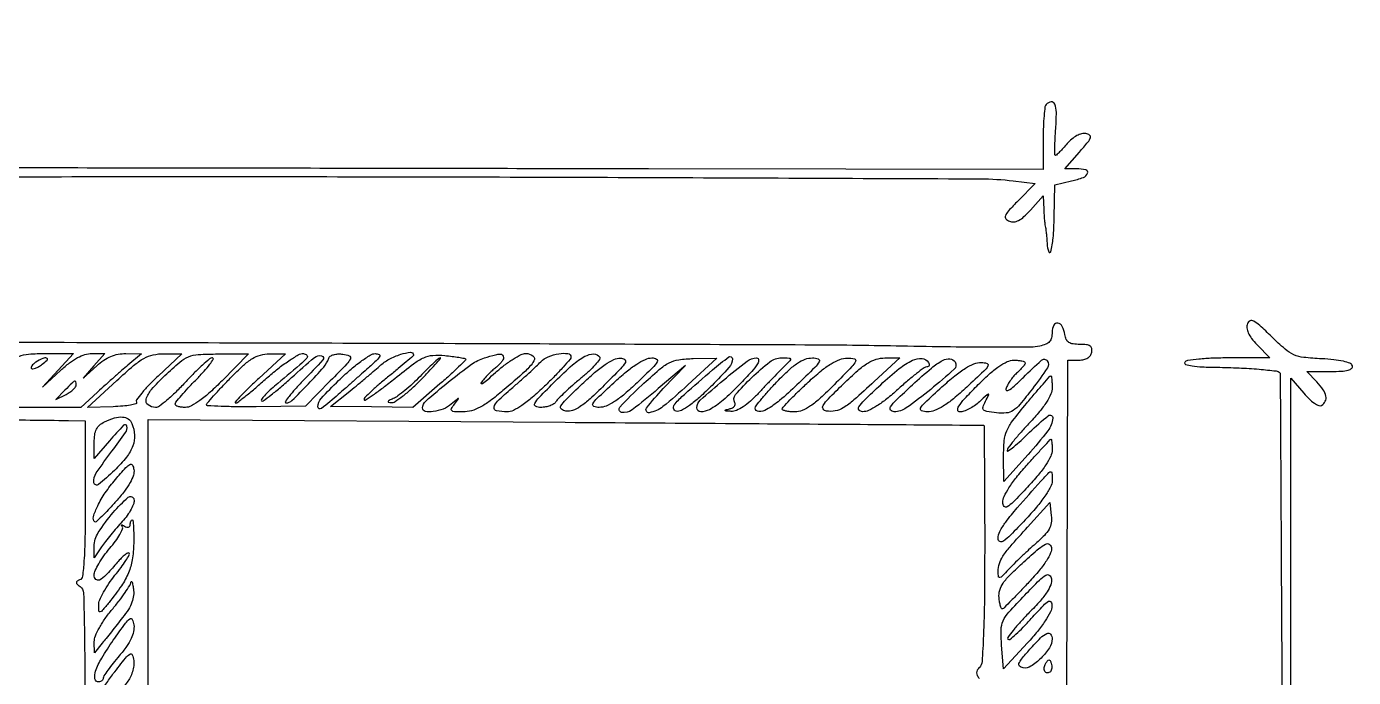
# Model space of a CAD drawing. Extents: x 48 to 647, y 19 to 617.
# Drawn here: x 352 to 647, y 472 to 616.6 of the extents above; entities that cross this region are included whole.
import ezdxf

# ---------------------------------------------------------------- set-up
doc = ezdxf.new("R2010")
doc.units = 0

msp = doc.modelspace()

# ---------------------------------------------------------------- linework, layer by layer
for points in [[(129.254687, 546.763278, -0.000001), (62.367793, 546.881024, -0.027436)], [(379, 455.214155), (379, 529.305765), (471.75, 528.691319, -0.000037), (507.332111, 528.452952, -0.000062), (537.328125, 528.246076, -0.000001), (564.543336, 528.054961, -0.036398), (564.75, 528.038436, -0.367409), (564.85273, 527.919891, -0.00009), (564.926563, 520.285666, -0.001482), (564.982032, 511.78737, -0.000891), (565, 501.7, -0.002473), (564.939323, 489.430044, -0.008061), (564.727992, 481.307757, -0.005692), (564.417557, 475.512746, -0.182098), (563.842382, 474.242382, 0.060971), (563.355237, 473.619356, 0.133051), (563.190565, 473.040749, 0.125628), (563.336818, 472.435841, 0.051433), (563.810397, 471.728457, -0.172077)], [(633.041887, 294.25), (633.090776, 538.5), (635.961016, 535.138838, 0.026849), (637.13946, 533.900111, 0.039809), (638.306657, 532.961883, 0.045971), (639.311552, 532.405552, 0.246656), (639.915628, 532.447855, 0.139807), (640.742699, 533.354725, 0.168252), (640.889463, 534.493126, 0.103019), (640.268972, 535.918876, 0.034612), (638.825686, 537.685549), (636.651372, 540), (641.909019, 540, 0.012701), (644.363656, 540.062364, 0.050466), (645.851992, 540.289813, 0.117567), (646.600438, 540.685719, 0.300885), (646.753964, 541.25, 0.225723), (646.227386, 541.800824, 0.035317), (644.748511, 542.247443, 0.02984), (642.648427, 542.592871, 0.014272), (639.920631, 542.797344, -0.016354), (635.950443, 543.111571, -0.07637), (633.74201, 543.708841, -0.074783), (631.7928, 544.946875, -0.015305), (628.786375, 547.723924, 0.00766), (626.157618, 550.227666, 0.063171), (624.8156, 551.184836, 0.22559), (623.998384, 551.225425, 0.205383), (623.406478, 550.616882, 0.124712), (623.29407, 549.670841, 0.075435), (623.60812, 548.580601, 0.055844), (624.355876, 547.340534, 0.027455), (625.557194, 545.940302), (628.374182, 543), (619.246108, 543, 0.01023), (615.703477, 542.927508, 0.015333), (612.617858, 542.70625, 0.010192), (610.105116, 542.396555, 0.222099), (609.5, 542, 0.492158), (609.664001, 541.565788, 0.03641), (611.09953, 541.24151, 0.025432), (613.407933, 541.013336, 0.009286), (616.690983, 540.917769, -0.008368), (621.572985, 540.784622, -0.011051), (626.013455, 540.490661, -0.006004), (629.794853, 540.110439, -0.180581), (630.633894, 539.684729, -0.186719), (630.704401, 539.505485, -0.000003), (630.905154, 503.491165, -0.000215), (631.109016, 463.820087, -0.000129), (631.318584, 416.732002)], [(583.031247, 392.39973, 0.000002), (583.104035, 414.370443, 0.000041), (583.182554, 438.703827, 0.000025), (583.271662, 467.5), (583.5, 542.5), (585.990016, 542.519267, 0.05402), (587.0523, 542.642695, 0.083008), (587.906999, 542.993267, 0.098159), (588.502286, 543.548466, 0.109), (588.81334, 544.269267, 0.0998), (588.806113, 545.101016, 0.199622), (588.440362, 545.633694, 0.117984), (587.626168, 545.92185, 0.026325), (586.142875, 546, -0.034941), (584.642662, 546.104966, -0.110218), (583.704383, 546.457341, -0.14043), (583.134447, 547.11647, -0.072081), (582.819551, 548.171672, 0.079487), (582.24986, 549.982885, 0.234728), (581.23738, 550.746697, 0.34497), (580.343242, 550.28214, 0.107221), (580, 548.69991, -0.059498), (579.853969, 547.47706, -0.123784), (579.410076, 546.632741, -0.11244), (578.586218, 546.048904, -0.044119), (577.25, 545.629119, -0.05231), (575.262978, 545.406258, -0.00164), (567.082812, 545.374454, -0.003181), (557.42781, 545.429993, -0.002197), (546.5, 545.610396, 0.004159), (527.07873, 545.854801, 0.000184), (459.75, 546.117241, 0.000311), (379.88161, 546.349421, 0.000222), (290.5, 546.513896, -0.000034), (203.022064, 546.641937, -0.000057)], [(284.146204, 583.107645, 0.000058), (339.5, 583.235762, -0.000855), (411.500758, 583.287569, -0.000705), (488.310564, 583.103192, -0.000132), (564.03518, 582.794668, -0.028035), (571.348138, 582.352465), (576.196275, 581.785329), (572.428215, 577.926485, 0.007904), (570.281429, 575.657297, 0.085017), (569.598768, 574.597512, 0.285945), (569.704762, 573.916488, 0.123868), (570.486317, 573.366877, 0.118627), (571.496748, 573.234512, 0.095947), (572.545592, 573.555745, 0.06451), (573.724843, 574.392919, 0.023852), (575.15624, 575.848833), (578, 579.031553), (578.125, 576.015777, 0.00622), (578.191207, 574.787857, 0.006701), (578.286719, 573.592134, 0.006369), (578.395442, 572.568828, 0.031608), (578.5, 572, -0.028987), (578.604609, 571.447189, -0.006786), (578.713281, 570.510417, -0.006972), (578.808787, 569.427603, -0.006797), (578.875, 568.333333, 0.076382), (579.2287, 566.582262, 0.731795), (579.704389, 566.603433, 0.046004), (580.224197, 569.615701, 0.014295), (580.455619, 574.208198), (580.613267, 581.451758), (584.306634, 582.325218, 0.030659), (586.937837, 583.120518, 0.21029), (587.886989, 584.039712, 0.46533), (587.501764, 584.772191, 0.053945), (585.396408, 585), (582.792816, 585), (586.083904, 588.748342, 0.007457), (587.972283, 590.964907, 0.090958), (588.513636, 591.934336, 0.330848), (588.332939, 592.496205, 0.108008), (587.482843, 592.861079, 0.113528), (586.56387, 592.828133, 0.058977), (585.492251, 592.400435, 0.050964), (584.381548, 591.64154, 0.039819), (583.343313, 590.612737, -0.007427), (582.455884, 589.611513, -0.01116), (581.649828, 588.767491, -0.006228), (580.954182, 588.088031, -0.192624), (580.734156, 588, -0.413598), (580.598058, 588.135813, -0.003534), (580.60614, 589.7625, -0.009419), (580.665955, 591.699275, -0.005624), (580.806381, 594, 0.01739), (580.939422, 597.552532, 0.096345), (580.581153, 599.42105, 0.34232), (579.787704, 599.885547, 0.16533), (578.666667, 599.333333, 0.16731), (578.402476, 598.791751, 0.008652), (578.195833, 596.830921, 0.012949), (578.048438, 594.448811, 0.008975), (578, 591.750654), (578, 584.834642), (490.25, 584.999677, 0.000074), (423.408848, 585.11546, 0.000076), (357.113593, 585.210356, 0.000069), (299.779277, 585.275802, 0.000399)], [(257.774939, 529.331723, -0.000093), (344.251935, 529.251893, -0.004671), (361.25, 529.074235), (365, 529), (365, 511.583333, -0.003454), (364.941229, 503.074887, -0.013954), (364.724777, 497.889765, -0.014669), (364.386759, 494.485333, -0.270586), (363.75, 493.659464, 0.05095), (363.188309, 493.361828, 0.268701), (363.04045, 493.060905, 0.196402), (363.213123, 492.708998, 0.02877), (363.849443, 492.205655, -0.236309), (364.623608, 490.771471, -0.004131), (364.829067, 481.685364, -0.005608), (364.873304, 467.556881, -0.000892)], [(350.233198, 543.313372, -0.084251), (352.418033, 543.855232, -0.018752), (356.276754, 544), (362.392334, 544), (358.947485, 540.25), (355.502637, 536.5), (359.543481, 540.25, -0.023056), (361.506755, 541.910299, -0.039883), (363.298272, 543.074216, -0.048702), (364.944911, 543.768658, -0.075587), (366.466477, 544), (369.348628, 544), (366.927948, 541.25), (364.507267, 538.5), (367.558353, 541.25, -0.034948), (369.136015, 542.483747, -0.049414), (370.704319, 543.330479, -0.052759), (372.324292, 543.815468, -0.048699), (374.054719, 543.968399), (377.5, 543.936798), (374.5, 541.390786, 0.003595), (373.0853, 540.172566, 0.001717), (371.28347, 538.587339, 0.001702), (369.412678, 536.918612, 0.002423), (367.762875, 535.422387), (364.02575, 532), (346.262875, 532.004345)], [(582.397611, 229.170452, -0.000076), (582.644863, 373.757051, -0.009422)], [(564.680744, 469.358178, -0.000419), (565.057909, 432.570092, -0.000495)]]:
    msp.add_lwpolyline(points, format="xyb")
for points in [[(354.02896, 542.03906, 0.03592), (353.499441, 541.648316, 0.061262), (353.128868, 541.243196, 0.090717), (352.962477, 540.887527, 0.266567), (353.030533, 540.636134, 0.250852), (353.336656, 540.543502, 0.044), (353.93406, 540.71896, 0.038583), (354.665301, 541.072856, 0.025882), (355.442702, 541.581761, 0.043075), (356.525533, 542.526636, 0.554506), (356.418602, 542.95367, 0.193244), (355.568857, 542.894999, 0.028307)], [(381.197102, 538.961268, 0.012183), (379.201133, 536.99273, 0.019309), (377.600948, 535.202272, 0.014051), (376.423102, 533.692837, 0.30608), (376.401498, 533.15938, -0.489067), (376.278805, 532.829573, -0.028886), (375.084107, 532.528122, -0.025868), (373.35718, 532.288834, -0.013802), (371.204395, 532.163054), (365.5, 531.987546), (372, 537.960521, -0.009516), (375.756252, 541.282619, -0.046931), (378.068441, 542.903182, -0.075821), (380.083959, 543.676059, -0.053479), (382.5, 543.937918), (386.5, 543.942339)], [(395.438152, 537.9375, -0.013929), (392.788128, 535.404687, -0.026435), (390.497594, 533.54455, -0.03152), (388.601439, 532.339321, -0.126462), (387.281303, 532, -0.029725), (386.407285, 532.052007, -0.046312), (385.670133, 532.210222, -0.058573), (385.156355, 532.440273, -0.264093), (385, 532.715651, -0.173001), (385.159589, 533.163085, -0.005802), (386.38427, 534.626482, -0.010375), (387.906658, 536.330447, -0.006974), (389.712408, 538.215651, 0.011099), (391.442982, 540.052462, 0.022082), (392.713877, 541.594597, 0.026779), (393.470917, 542.721426, 0.582169), (393.312751, 543, 0.173885), (392.658884, 542.765516, 0.01048), (391.050764, 541.384375, 0.014685), (389.180621, 539.607109, 0.010256), (387.173995, 537.5, -0.013924), (385.138233, 535.393452, -0.018879), (383.178971, 533.615625, -0.016059), (381.48123, 532.278805, -0.160072), (380.632669, 532, -0.163556), (378.98315, 532.554407, -0.311182), (378.563722, 533.824547, -0.108098), (379.746498, 535.990734, -0.023462), (382.705877, 539.091604, -0.01298), (386.010044, 542.083662, -0.081456), (387.947704, 543.264613, -0.082763), (390.148383, 543.755923, -0.013626), (394.516984, 543.875), (401.313697, 543.875)], [(403.58811, 538.454916, 0.005952), (401.37306, 536.361723, 0.01103), (399.63361, 534.602381, 0.007183), (398.340337, 533.195329, 0.647946), (398.427785, 533, 0.165221), (398.913734, 533.165084, 0.004192), (400.768173, 534.614305, 0.008518), (402.924489, 536.38953, 0.005655), (405.339675, 538.495505, -0.015118), (407.844942, 540.597917, -0.019394), (410.277904, 542.368743, -0.017561), (412.383142, 543.674794, -0.134224), (413.5, 543.963904, -0.20637), (414.277558, 543.616129, -0.384128), (414.283762, 542.976179, -0.036064), (412.743963, 541.468385, -0.001637), (407.08788, 536.708901, 0.013911), (405.840516, 535.605855, 0.023302), (404.863979, 534.603409, 0.019982), (404.184179, 533.772581, 0.373891), (404.205985, 533.460681, 0.371258), (404.562676, 533.434085, 0.005593), (406.353571, 534.789137, 0.011931), (408.460376, 536.502541, 0.007225), (410.875, 538.625, -0.007917), (415.967988, 543.089263, -0.241522), (417.567409, 543.463597, -0.568281), (417.8366, 542.571922, -0.009369), (413.477303, 537.976956, 0.010408), (411.672215, 536.06635, 0.020486), (410.333914, 534.461981, 0.02315), (409.508157, 533.275379, 0.590114), (409.660232, 533, 0.196336), (410.970061, 533.534953, 0.008079), (414.611094, 537.221701, 0.011578), (418.019371, 540.955535, 0.099058), (419.137035, 542.911106, -0.165994), (419.498514, 543.385878, -0.07622), (420.211353, 543.720531, -0.060674), (421.174358, 543.881455, -0.041994), (422.279122, 543.837725, -0.068239), (423.707055, 543.458216, -0.426283), (423.951355, 542.826193, -0.081502), (423.156437, 541.663543, -0.003094), (419.493163, 537.87465), (413.986566, 532.249301), (402.993283, 532.143819, -0.004605), (398.777975, 532.142194, -0.007673), (395.229277, 532.227981, -0.002351), (392.206368, 532.361733, -0.399957), (392, 532.578451, -0.180284), (392.131098, 532.930223, -0.002933), (393.542188, 534.541247, -0.00723), (395.237837, 536.39955, -0.004685), (397.25, 538.501853, -0.01241), (400.172431, 541.353349, -0.048971), (402.170404, 542.873575, -0.075021), (403.953963, 543.633558, -0.06246), (406, 543.897486), (409.5, 543.909831)], [(428, 540.832055, -0.000028), (426.425873, 539.433795, -0.000017), (424.581266, 537.795572, -0.000017), (422.762913, 536.180893, -0.000032), (421.27665, 534.861368, -0.018025), (417.50396, 531.748066, -0.629755), (416.718164, 532.147361, -0.18255), (417.466243, 533.99617, -0.013437), (421.349557, 537.981102, -0.01509), (423.852526, 540.272336, -0.019712), (426.281647, 542.203408, -0.017704), (428.386983, 543.634006, -0.142617), (429.5, 543.951789, -0.097739), (430.326451, 543.784202, -0.429899), (430.484486, 543.369195, -0.091818), (429.90429, 542.575612, -0.007504)], [(438, 543.649432, -0.216466), (437.898833, 543.426702, -0.001711), (436.384375, 542.112644, -0.005795), (434.608351, 540.617765, -0.003643), (432.5, 538.910102, 0.008332), (430.39242, 537.170081, 0.012458), (428.615625, 535.574432, 0.007448), (427.197483, 534.195041, 0.198641), (427, 533.717569, 0.594297), (427.236883, 533.588662, 0.00755), (429.008635, 534.772808, 0.012148), (431.214414, 536.376211, 0.006681), (433.837908, 538.438573, -0.008285), (438.005685, 541.693344, -0.054079), (440.28357, 543.053785, -0.089241), (442.291061, 543.571352, -0.043395), (444.947905, 543.538344, -0.006711), (446.60985, 543.350448, -0.00982), (448.066459, 543.136793, -0.005709), (449.277111, 542.920619, -0.15044), (449.565156, 542.768177, -0.41355), (449.56545, 542.509189, -0.003655), (448.033986, 540.993097, -0.009581), (446.160133, 539.233781, -0.00572), (443.867968, 537.210045), (437.825617, 531.997076), (428.672775, 532.095173), (419.519932, 532.19327), (423.489636, 535.346635, 0.004084), (425.229896, 536.752358, 0.002809), (427.180462, 538.372901, 0.002832), (429.040179, 539.953765, 0.005766), (430.479671, 541.220687, -0.06002), (432.572366, 542.693788, -0.0453), (435.16105, 543.79719, -0.053459), (437.336184, 544.250732, -0.443442)], [(439.452948, 538.902602, -0.01353), (437.792818, 537.272471, -0.014222), (436.073678, 535.762295, -0.013985), (434.520825, 534.546209, -0.059848), (433.5, 533.965988, 0.012801), (432.610138, 533.565506, 0.163652), (432.351863, 533.313595, 0.496711), (432.437245, 533.136199, 0.039768), (433.037592, 533.063386, 0.156918), (433.898275, 533.301677, 0.017737), (435.570181, 534.48737, 0.020106), (437.501612, 536.08972, 0.015058), (439.5, 538, 0.004856), (441.353046, 539.918249, 0.008754), (442.828498, 541.53125, 0.00431), (443.980544, 542.85873, 0.639889), (443.915356, 543, 0.183245), (443.593631, 542.877994, 0.004461), (442.394371, 541.796389, 0.009128), (441.004731, 540.47286, 0.006012)], [(458, 543.056704, -0.127949), (457.882624, 542.605528, -0.038022), (457.485937, 542.006657, -0.03541), (456.91974, 541.376307, -0.031709), (456.25, 540.806704, 0.025007), (455.472118, 540.16288, 0.0134), (454.575224, 539.296344, 0.013311), (453.705357, 538.361095, 0.020258), (453.006082, 537.5, 0.482734), (453.056635, 537.308366, 0.261254), (453.337964, 537.335938, 0.024185), (454.5058, 538.236955, 0.006847), (456.233738, 539.75, -0.019523), (458.189728, 541.377024, -0.023123), (460.162414, 542.751562, -0.022807), (461.907497, 543.743147, -0.118326), (462.977657, 544, -0.167542), (464.547578, 543.458753, -0.381548), (464.752166, 542.320224, -0.071764), (462.883651, 540.076841, -0.008146), (457.892187, 535.727695, -0.01479), (455.030705, 533.456616, -0.037946), (452.800559, 532.041476, -0.05231), (450.878341, 531.262422, -0.070248), (449.019742, 531, -0.010366), (447.075841, 531.040304, -0.176912), (446.494899, 531.280232, -0.353002), (446.425912, 531.735941, -0.032634), (447.110322, 532.75, 0.001609), (448.014395, 533.925233, 0.621148), (447.977431, 534, 0.176901), (447.809051, 533.938502, 0.000873), (446.404026, 532.75, -0.078654), (444.594634, 531.648441, -0.063743), (442.39755, 531.057929, -0.083966), (440.624223, 531.115206, -0.356825), (440, 531.878526, -0.218185), (440.707322, 533.422287, -0.007942), (445.791077, 537.666525, -0.012771), (450.894162, 541.579971, -0.084246), (453.765608, 543.004705, -0.006397), (456.22963, 543.712425, -0.063741), (457.291127, 543.861568, -0.22612), (457.792834, 543.629966, -0.175147)], [(473, 543.192835, -0.180632), (472.811453, 542.687954, -0.005249), (471.271168, 540.950504, -0.009942), (469.369966, 538.932877, -0.006612), (467.114614, 536.692835, -0.013923), (464.389516, 534.199947, -0.028448), (462.094163, 532.432442, -0.035946), (460.199477, 531.32877, -0.114394), (458.781281, 531, -0.050702), (456.464042, 531.235584, -0.411793), (455.929482, 532.039346, -0.155727), (456.687163, 533.415342, -0.01242), (459.811125, 536.231637, 0.00371), (461.737461, 537.908371, 0.003657), (463.648148, 539.621612, 0.003594), (465.300198, 541.146737, 0.013983), (466.288955, 542.126095, -0.103425), (467.955816, 543.27251, -0.059751), (470.306296, 543.940757, -0.072713), (472.323276, 543.965898, -0.375858)], [(479.393602, 543.172156, -0.309696), (479.369518, 542.661025, -0.019998), (478.37355, 541.448688, -0.023567), (476.96812, 540.013282, -0.014848), (475.202619, 538.467533, 0.007369), (473.343454, 536.88827, 0.008892), (471.646485, 535.34904, 0.007763), (470.265312, 534.00975, 0.058114), (469.70031, 533.295376, -0.114447), (469.207678, 532.798367, -0.049662), (468.369944, 532.380517, -0.04561), (467.35065, 532.095919, -0.045311), (466.294374, 532, -0.113703), (465.155386, 532.262406, -0.43061), (464.95979, 532.88434, -0.065455), (465.944464, 534.208938, -0.003569), (469.594064, 537.919544, -0.016975), (473.349205, 541.436118, -0.056716), (476.120482, 543.353878, -0.116777), (478.089007, 543.87657, -0.267162)], [(480.390701, 536.910701, -0.010538), (477.270028, 533.918874, -0.037002), (475.088435, 532.193068, -0.060682), (473.384965, 531.318978, -0.123949), (471.900701, 531.160701, -0.141433), (470.906704, 531.60627, -0.366089), (470.785904, 532.325004, -0.064283), (471.852533, 533.688761, -0.004091), (475.5, 537.228977, -0.01378), (478.276528, 539.737528, -0.027976), (480.616233, 541.520773, -0.035221), (482.547138, 542.638916, -0.111974), (483.99, 542.978977, -0.155933), (484.958193, 542.678491, -0.392427), (485.100807, 542.017715, -0.058599), (484.003363, 540.581324, -0.003979)], [(487.722722, 537.5, -0.013693), (484.927018, 534.977445, -0.032465), (482.682907, 533.300351, -0.044463), (480.825956, 532.314601, -0.10012), (479.270587, 532, -0.096875), (478.067995, 532.235209, -0.459046), (477.872516, 532.817664, -0.068669), (478.8461, 534.036433, -0.003515), (482.544104, 537.499618, -0.014283), (485.284515, 539.888756, -0.027901), (487.620842, 541.601786, -0.034657), (489.557726, 542.679097, -0.10998), (490.996239, 542.999618, -0.130723), (492.011806, 542.729653, -0.419235), (492.171758, 542.121163, -0.064079), (491.161321, 540.832278, -0.004115)], [(498.985896, 536.986908, -0.016456), (493.446312, 532.174279, -0.134236), (490.405967, 530.832902, -0.67393), (489.81668, 531.830867, -0.028051), (493.537592, 536.171119), (498.5, 541.342238), (492.422421, 536.171119, -0.012488), (486.582103, 531.448151, -0.216858), (484.255352, 530.90842, -0.589211), (483.881928, 532.08742, -0.015494), (488.744355, 536.913505, -0.009381), (492.632303, 540.406226, -0.058827), (494.839053, 541.901799, -0.084199), (496.986921, 542.590056, -0.029902), (500.212175, 542.856133), (505.435639, 542.973815)], [(504.37976, 536.89976, -0.01218), (501.588488, 534.241259, -0.028249), (499.340966, 532.423034, -0.03583), (497.567926, 531.330876, -0.169267), (496.403765, 531.160758, -0.333287), (495.819999, 531.803791, -0.206864), (496.150371, 532.820209, -0.032063), (498.229575, 534.895494, -0.002205), (504.5, 540.350214, -0.021072), (508.109003, 543.205898, -0.624474), (508.904277, 542.782538, -0.175236), (508.140322, 540.879695, -0.014168)], [(510.418311, 537, -0.023077), (506.819718, 533.583967, -0.054701), (503.783566, 531.489214, -0.133368), (501.851233, 531.037839, -0.403797), (501, 531.920013, -0.213258), (501.758944, 533.618491, -0.008852), (506.911864, 538.07137, -0.010139), (512.176725, 542.282636, -0.165073), (514.290382, 543, -0.393173), (514.742784, 542.579208, -0.162782), (514.516657, 541.694963, -0.040907), (513.199509, 539.97972, -0.00716)], [(520.438561, 541.124718, 0.006911), (519.44012, 540.13179, 0.002059), (517.943117, 538.588664, 0.002065), (516.275848, 536.84142, 0.002231), (514.665668, 535.124718, -0.022406), (512.92364, 533.411496, -0.035827), (511.27658, 532.131535, -0.042992), (509.815226, 531.327345, -0.118211), (508.665668, 531.116001, -0.004688), (507.49998, 531.189408, -0.225532), (507.301259, 531.30211, -0.512462), (507.348472, 531.437345, -0.008152), (508.262243, 531.691683, 0.054796), (508.896127, 531.933648, 0.09294), (509.34355, 532.280521, 0.133785), (509.537487, 532.671981, 0.189097), (509.468647, 533.050729, -0.326997), (509.609067, 534.835842, -0.023612), (513.218914, 538.650727, -0.027187), (517.249437, 542.125115, -0.165761), (519.815921, 543, -0.008282), (521.503138, 542.97205, -0.314025), (521.792066, 542.756177, -0.280586), (521.706982, 542.38703, -0.007088)], [(523.244937, 537, -0.016013), (519.404372, 533.540662, -0.048149), (516.505791, 531.536393, -0.127709), (514.762032, 531.082382, -0.414409), (514, 531.843907, -0.16708), (514.179897, 532.367233, -0.00674), (515.452187, 533.954518, -0.01118), (517.049405, 535.80704, -0.007619), (518.943615, 537.843907, -0.014901), (521.446794, 540.303588, -0.039904), (523.409205, 541.848972, -0.057253), (525.09364, 542.710806, -0.089876), (526.689505, 543, -0.089467), (528.002383, 542.763186, -0.463177), (528.221011, 542.157419, -0.068138), (527.235281, 540.880001, -0.003067)], [(531.5, 537, -0.011914), (528.499056, 534.108558, -0.035075), (526.258527, 532.323003, -0.052495), (524.427104, 531.327593, -0.098557), (522.781303, 531, -0.021942), (521.715331, 531.046801, -0.035227), (520.817008, 531.190092, -0.03956), (520.168832, 531.396064, -0.304969), (520, 531.647122, -0.190229), (520.161224, 532.05555, -0.00399), (521.689062, 533.663316, -0.008693), (523.546302, 535.520996, -0.005675), (525.75, 537.602037, -0.013775), (528.618777, 540.107415, -0.034943), (530.868671, 541.715247, -0.048954), (532.758845, 542.634809, -0.085147), (534.468697, 542.954916, -0.059335), (536.038718, 542.792081, -0.486572), (536.304923, 542.231326, -0.07697), (535.474376, 541.058316, -0.002602)], [(540.448717, 537.75, -0.00565), (535.898498, 533.662029, -0.041915), (533.559263, 531.931772, -0.089989), (531.769102, 531.230049, -0.085537), (529.813192, 531.184217, -0.220941), (529.085084, 531.663466, -0.285345), (529.08676, 532.44633, -0.055336), (530.267621, 533.941081, -0.005216), (533.591947, 537.237533, -0.011379), (536.789338, 540.204287, -0.042156), (538.992628, 541.848092, -0.066101), (540.862364, 542.693646, -0.072365), (542.830587, 542.987533), (546.161175, 543)], [(552.5, 542, -0.074684), (552.663736, 541.617517, -0.151467), (552.649073, 541.29375, -0.187524), (552.46252, 541.079606, -0.121443), (552.139604, 541, 0.158407), (551.537339, 540.804283, 0.007771), (549.841542, 539.53125, 0.011954), (547.857487, 537.915646, 0.008291), (545.690378, 536, -0.016405), (543.243588, 533.906856, -0.027661), (541.04546, 532.339105, -0.032373), (539.18524, 531.324038, -0.113876), (537.859791, 531.044279, -0.213004), (537.072298, 531.41357, -0.337963), (537.029208, 532.122114, -0.05275), (538.282822, 533.621122, -0.004601), (541.886541, 537.044279, -0.017397), (545.997651, 540.61895, -0.061096), (548.965982, 542.475326, -0.127145), (551.065654, 542.865889, -0.241592)], [(558.439593, 542.09774, -0.362419), (558.207272, 540.47055, -0.012591), (552.989343, 536.000007, -0.016467), (547.575956, 531.88218, -0.160692), (544.864213, 531.04718, -0.217799), (544.087737, 531.421163, -0.335313), (544.054991, 532.132856, -0.052082), (545.335191, 533.636966, -0.004611), (548.978582, 537.04718, -0.009791), (553.163213, 540.74374, -0.053457), (555.657384, 542.439697, -0.13955), (557.284067, 542.791574, -0.242848)], [(561, 536.5, -0.013053), (558.057876, 533.933645, -0.033189), (555.760656, 532.276835, -0.046735), (553.874556, 531.330422, -0.096679), (552.258688, 531.038197, -0.082637), (550.955404, 531.273664, -0.469927), (550.746103, 531.849636, -0.072033), (551.68584, 533.026405, -0.003276), (555.481614, 536.538197, -0.013452), (558.384919, 539.049371, -0.031942), (560.704231, 540.713345, -0.043706), (562.618128, 541.688234, -0.096236), (564.222927, 542, -0.08405), (565.516336, 541.78103, -0.472442), (565.726581, 541.209793, -0.071174), (564.782661, 540.023631, -0.003284)], [(574, 541.904988, -0.154033), (573.897332, 541.579627, -0.019017), (573.441785, 540.979583, -0.021022), (572.827436, 540.292298, -0.015944), (572.099695, 539.590223, 0.03429), (571.337365, 538.798806, 0.026615), (570.618266, 537.842818, 0.027264), (570.041597, 536.874606, 0.056783), (569.725047, 536.056581, 0.506896), (569.954416, 535.774399, 0.136367), (570.607225, 535.991519, 0.037888), (571.887084, 537.001099, 0.012226), (573.625475, 538.680287, -0.016163), (577.612592, 542.471395, -0.435029), (578.917739, 542.349945, -0.324454), (578.964733, 540.776836, -0.014561), (575.596981, 536.126034, -0.009505), (572.843232, 532.684712, -0.072266), (571.303696, 531.299612, -0.125394), (569.795543, 530.768031, -0.051447), (567.610141, 530.797348, -0.013015), (565.480807, 531.102299, -0.16099), (564.767332, 531.480584, -0.278012), (564.627259, 532.101972, -0.039681), (565.157712, 533.356838, 0.004136), (565.889656, 534.794271, 0.583662), (565.803013, 534.922582, 0.165703), (565.51987, 534.800127, 0.001555), (563.821266, 533.25, -0.034455), (562.7432, 532.388939, -0.032046), (561.531463, 531.660938, -0.033614), (560.368867, 531.156011, -0.085842), (559.466852, 531, -0.383187), (559.01186, 531.408706, -0.174059), (559.21605, 532.251908, -0.0422), (560.508758, 533.895028, -0.0073), (563.252609, 536.75, -0.013513), (565.977333, 539.358544, -0.03154), (568.183337, 541.118982, -0.042759), (570.000258, 542.171399, -0.11033), (571.471305, 542.5, -0.022193), (572.440451, 542.456962, -0.0356), (573.257196, 542.325215, -0.040212), (573.84567, 542.13575, -0.303576)], [(360.5, 535.811031), (358.5, 533.740928), (360.75, 534.905648, 0.031395), (361.611242, 535.422417, 0.038691), (362.339063, 536.011646, 0.042623), (362.850419, 536.585695, 0.162023), (363, 537.035184, 0.074386), (362.901761, 537.691862, 0.46139), (362.627931, 537.810626, 0.082935), (362.076012, 537.41591, 0.004074)], [(580, 536.440139, -0.102326), (579.702215, 535.000288, -0.039884), (578.745379, 533.196033, -0.031428), (577.192209, 531.066588, -0.016132), (575, 528.593516, 0.007618), (573.084201, 526.505004, 0.01116), (571.46875, 524.605416, 0.006757), (570.182749, 522.978543, 0.16533), (570, 522.440968, 0.61228), (570.228137, 522.324509, 0.013775), (571.46875, 523.276173, 0.015721), (573.081018, 524.671347, 0.008262), (575, 526.5, -0.027162), (579.136641, 530.153894, -0.652871), (580.152997, 529.614935, -0.148539), (579.069984, 526.810113, -0.016651), (574.631923, 521.505732), (569.267456, 515.511464), (569.217018, 521.12451, -0.024268), (569.354438, 524.598021, -0.080079), (569.914905, 526.812512, -0.061673), (571.218078, 529.032129, -0.010488), (574.289389, 532.868778, -0.002642), (576.274471, 535.219268, -0.004251), (577.993705, 537.198954, -0.000944), (579.514834, 538.914194, -0.214036), (579.706098, 539, -0.367391), (579.822734, 538.900925, -0.012039), (579.913666, 538.248041, -0.017805), (579.978846, 537.421599, -0.010775)], [(375.393011, 528.418213, -0.077373), (375.952384, 525.818926, -0.104159), (375.593559, 523.445343, -0.079724), (374.188115, 520.971899, -0.029744), (371.5, 518, -0.02523), (367.953851, 514.854635, -0.584581), (366.948553, 515.259529, -0.182588), (367.460321, 517.43257, -0.01475), (370.94004, 522.286325, 0.009422), (373.973311, 526.423542, 0.21436), (374.247196, 527.83647, 0.595407), (373.538755, 528.029385, 0.011917), (370.400108, 524.58339), (367, 520.66678), (367, 524.180576, -0.032836), (367.115439, 525.93648, -0.081104), (367.487289, 527.16839, -0.099198), (368.174809, 528.067624, -0.067833), (369.25, 528.779505, -0.038714), (371.490712, 529.653713, -0.088566), (373.28514, 529.866307, -0.133204), (374.58349, 529.430862, -0.155215)], [(580, 522.546626, -0.112086), (579.680638, 521.139889, -0.034628), (578.602584, 519.238144, -0.028088), (576.897749, 516.95361, -0.014643), (574.536463, 514.296626, -0.004682), (571.344421, 510.972894, -0.059558), (569.997392, 509.88968, -0.376632), (569.354658, 509.994797, -0.169815), (569.036463, 510.861485, -0.115715), (569.329734, 512.20468, -0.030442), (570.404347, 514.142928, -0.026256), (572.052381, 516.45335, -0.015368), (574.25, 519.047504, -0.001705), (576.280627, 521.284967, -0.002728), (578.03125, 523.179875, -0.00054), (579.582239, 524.836833, -0.142654), (579.75, 524.936019, -0.444656), (579.849359, 524.87003, -0.010873), (579.926563, 524.260527, -0.016492), (579.982074, 523.482939, -0.009572)], [(371.821145, 511.100895, -0.007237), (370.137659, 509.256207, -0.012046), (368.66062, 507.758065, -0.005702), (367.399644, 506.566757, -0.390505), (367.129904, 506.566487, -0.288698), (366.819101, 507.711296, -0.038965), (367.773777, 510.13731, -0.036564), (369.45719, 513.037693, -0.026992), (371.713037, 515.986969, -0.005582), (374.00915, 518.615006, -0.087168), (374.943548, 519.351709, -0.408871), (375.481987, 519.195411, -0.092388), (375.821145, 518.197988, -0.117623), (375.705424, 516.924971, -0.047138), (374.989132, 515.316795, -0.035813), (373.712332, 513.388365, -0.017212)], [(580, 515.692117, -0.124294), (579.66062, 514.34798, -0.02739), (578.408486, 512.302972, -0.024082), (576.518624, 509.828952, -0.013476), (574, 507, -0.005502), (570.770491, 503.638569, -0.046093), (569.164219, 502.279332, -0.259755), (568.397657, 502.200957, -0.299613), (568, 502.805003, -0.118816), (568.397106, 504.452514, -0.041655), (569.691697, 506.534468, -0.020589), (572.22861, 509.666909, -0.003255), (577.5, 515.57603, -0.003494), (579.275225, 517.512751, -0.196338), (579.710329, 517.714487, -0.416359), (579.965047, 517.480662, -0.00977)], [(373.244811, 506.644267, 0.009478), (371.997308, 505.259552, 0.007208), (370.681608, 503.69733, 0.007294), (369.489937, 502.19609, 0.016895), (368.651124, 501.027494), (367, 498.554988), (367, 501.136704, -0.145278), (367.904591, 504.184299, -0.031383), (371.223584, 508.643722, -0.039192), (374.571542, 512.021869, -0.576581), (375.842331, 511.580192, -0.131235), (375.778507, 510.679264, -0.038199), (375.221639, 509.391205, -0.035533), (374.345554, 507.979631, -0.031454)], [(576.381262, 501.773537, 0.00588), (574.778806, 500.338057, 0.004482), (573.057115, 498.730228, 0.004533), (571.470566, 497.194129, 0.010612), (570.319659, 496.010218, -0.00607), (568.866343, 494.4878, -0.146742), (568.357623, 494.206525, -0.44345), (568.074381, 494.409212, -0.030656), (568.015313, 495.510218, -0.069615), (568.280931, 497.307819, -0.074413), (569.028369, 498.919423, -0.034259), (570.652835, 501.050543, -0.004234), (574.542961, 505.412705), (579.5, 510.877367), (579.811603, 507.96222, -0.064732), (579.774784, 506.347399, -0.088745), (579.306011, 504.974822, -0.065468), (578.264612, 503.566969, -0.021112)], [(375.781666, 501.75, -0.03514), (375.456594, 498.157514, -0.059298), (374.624837, 495.253499, -0.051186), (373.038588, 492.34774, -0.019884), (370.292869, 488.673275, -0.004601), (368.794344, 486.860201, -0.154649), (368.325563, 486.563661, -0.466503), (368.053912, 486.755887, -0.0205), (368, 488.070283, -0.100067), (368.230756, 489.211747, -0.024952), (369.060984, 490.935585, -0.024496), (370.229363, 492.851098, -0.02245), (371.61186, 494.701815, 0.011291), (372.961355, 496.426716, 0.01831), (374.019554, 497.958005, 0.012662), (374.785954, 499.228603, 0.337736), (374.736292, 499.597042, 0.35167), (374.415456, 499.632176, 0.029491), (373.691025, 499.108172, 0.029087), (372.812446, 498.300559, 0.017451), (371.86241, 497.24833, -0.014988), (369.60793, 494.726488, -0.084828), (368.169189, 493.650596, -0.33768), (367.375724, 493.79373, -0.187401), (367, 494.760984, -0.108762), (367.215679, 495.740772, -0.023925), (368.017879, 497.277204, -0.023814), (369.138691, 499.000508, -0.020923), (370.465119, 500.688215, 0.018664), (371.741292, 502.29697, 0.029166), (372.702294, 503.779948, 0.028738), (373.304275, 504.9974, 0.291919), (373.215119, 505.528539, -0.051297), (373.030537, 505.780714, -0.534973), (373.077254, 505.876661, -0.148444), (373.298599, 505.84105, -0.016986), (373.75, 505.601308, 0.065278), (374.228565, 505.403574, 0.132461), (374.632812, 505.404359, 0.184187), (374.898129, 505.597653, 0.145228), (375, 505.940983, -0.03996), (375.032459, 506.346481, -0.059241), (375.130223, 506.688914, -0.077914), (375.27367, 506.921857, -0.219246), (375.443313, 507, -0.387666), (375.617573, 506.840995, -0.006781), (375.725571, 505.457812, -0.013172), (375.790034, 503.763015, -0.007917)], [(574.832362, 493.179879, -0.002539), (572.752959, 490.984396, -0.003813), (570.914442, 489.091988, -0.00159), (569.325122, 487.491066, -0.08337), (568.972586, 487.239655, -0.40643), (568.749686, 487.313257, -0.043634), (568.520546, 487.866637, -0.03451), (568.319953, 488.699404, -0.018961), (568.184522, 489.739655, -0.095216), (568.347229, 491.38929, -0.079978), (569.109108, 492.975432, -0.046712), (570.708833, 494.87175, -0.011176), (573.715558, 497.697192, -0.005568), (577.042866, 500.6204, -0.057576), (578.552514, 501.641449, -0.26785), (579.348073, 501.606612, -0.213687), (579.82874, 500.877071, -0.146152), (579.67178, 499.664334, -0.039219), (578.734606, 497.938022, -0.030452), (577.146817, 495.790429, -0.013913)], [(373.322292, 485.304896, -0.000839), (372.115138, 483.781719, -0.00069), (370.821518, 482.159655, -0.000696), (369.62911, 480.672977, -0.001852), (368.772236, 479.615725), (367.044472, 477.5), (367.022236, 479.935643, -0.100039), (367.267936, 481.211241, -0.029071), (368.139229, 483.025022, -0.026992), (369.417488, 485.064241, -0.021666), (371, 487.11505, 0.010956), (372.542772, 489.028214, 0.014153), (373.869013, 490.853257, 0.011897), (374.887514, 492.420382, 0.110331), (375.149832, 493.179406, -0.245993), (375.253948, 493.33311, -0.451722), (375.379749, 493.286394, -0.043848), (375.549169, 492.695039, -0.01055), (375.722124, 491.689171, -0.065743), (375.748929, 490.190486, -0.061614), (375.389967, 488.700983, -0.050821), (374.600828, 487.112646, -0.026462)], [(574.895281, 486.393964, 0.009958), (572.912183, 484.304279, 0.01646), (571.333215, 482.453834, 0.010379), (570.148708, 480.90448, 0.369957), (570.180891, 480.485775, 0.381914), (570.585283, 480.463203, 0.012351), (571.938395, 481.599625, 0.018007), (573.557376, 483.136193, 0.010798), (575.372298, 485.069189, -0.00505), (578.06468, 488.003611, -0.067997), (579.193742, 488.921323, -0.428697), (579.730951, 488.776526, -0.129882), (579.954916, 487.858154, -0.115209), (579.620661, 486.540996, -0.026674), (578.454219, 484.555962, -0.02435), (576.742424, 482.224344, -0.015846), (574.554925, 479.698159), (569.200019, 473.896318), (568.770488, 479.198159, -0.023812), (568.656983, 482.613207, -0.105418), (569.101994, 484.562465, -0.074699), (570.365979, 486.476517, -0.008425), (573.920479, 490.295059, -0.00504), (577.185733, 493.618738, -0.058861), (578.613054, 494.741658, -0.309268), (579.367184, 494.703268, -0.194015), (579.836688, 493.914283, -0.132496), (579.692981, 492.612356, -0.052032), (578.856538, 490.995303, -0.035902), (577.316561, 488.982563, -0.013569)], [(372.567588, 476.807926, 0.009034), (371.200888, 475.151585, 0.012732), (370.047979, 473.623455, 0.008942), (369.150689, 472.320297, 0.147331), (369, 471.820001, -0.121188), (368.923068, 471.507253, -0.100733), (368.70625, 471.240875, -0.091569), (368.381961, 471.061947, -0.080564), (368, 471, -0.36657), (367.161386, 471.710262, -0.126408), (367.308899, 473.418819, -0.051788), (368.66407, 476.289246, -0.016452), (371.25, 480.25802, -0.003767), (373.930877, 484.029848, -0.076624), (374.911975, 485.024782, -0.475724), (375.469638, 484.883203, -0.079189), (375.817588, 483.654893, -0.080747), (375.753919, 482.18027, -0.059791), (375.233901, 480.630463, -0.045467), (374.203447, 478.887954, -0.020761)], [(580, 480.555764, -0.146631), (579.413984, 478.600468, -0.0511), (577.535877, 476.299174, -0.050836), (575.292477, 474.475302, -0.1963), (573.566082, 474.137263, -0.122364), (572.77292, 474.508568, -0.318877), (572.612548, 475.083379, -0.087233), (573.180193, 476.076368, -0.007924), (575.045428, 478.25, -0.014286), (577.404505, 480.764055, -0.088492), (578.847797, 481.777308, -0.346157), (579.637423, 481.591652, -0.169953)], [(374.308704, 470.928975, -0.004035), (373.424694, 469.856376, -0.001749), (372.232105, 468.443, -0.00173), (370.953306, 466.948675, -0.002298), (369.779313, 465.598984, -0.003862), (367.9339, 463.52944, -0.148212), (367.40728, 463.213353, -0.460649), (367.105284, 463.427609, -0.019558), (367.029313, 464.907629, -0.10323), (367.279849, 466.185798, -0.022443), (368.250723, 468.22596, -0.022379), (369.617328, 470.538212, -0.019321), (371.25, 472.838831, -0.003922), (373.954388, 476.297154, -0.082494), (374.922327, 477.17156, -0.461777), (375.472292, 477.004354, -0.073208), (375.808704, 475.761194, -0.064879), (375.795423, 474.601639, -0.04001), (375.495928, 473.268641, -0.039527), (374.979035, 471.9745, -0.055614)], [(579.604167, 473.270833, -0.198339), (578.941134, 472.995338, -0.274516), (578.399603, 473.315272, -0.160291), (578.239822, 474.176395, -0.105175), (578.582949, 475.134215, -0.024362), (579.012891, 475.759582, -0.233206), (579.294341, 475.899578, -0.286646), (579.536207, 475.749629, -0.033951), (579.787251, 475.138246, -0.052621), (579.903448, 474.610215, -0.052345), (579.907167, 474.068604, -0.057227), (579.805016, 473.594136, -0.115259)]]:
    msp.add_lwpolyline(points, format="xyb", close=True)

doc.saveas('drawing.dxf')
